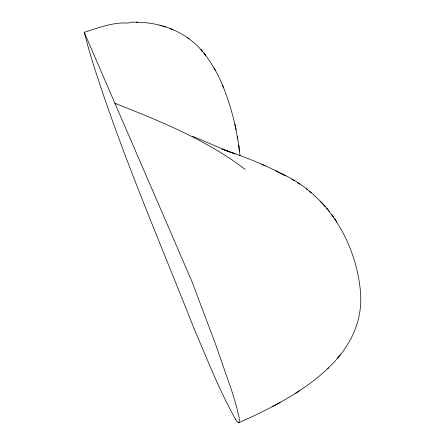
<?xml version="1.0" encoding="UTF-8"?>
<svg xmlns="http://www.w3.org/2000/svg" width="445" height="445" viewBox="0 0 445 445"><rect width="100%" height="100%" fill="white"/><g stroke="black" fill="none" stroke-linecap="round" stroke-linejoin="round"><path stroke-width="0.67" d="M235.466 419.134A105.037 6.408 68.6 0 0 237.613 422.027L238.704 422.75C294.534 397.93 371.247 357.418 359.605 284.427C353.28 238.147 325.651 193.775 282.269 174.078L285.095 175.575C265.036 164.644 243.61 156.584 222.094 149.053M337.393 358.325L340.814 354.142M238.959 422.694C240.205 418.439 237.919 413.75 237.23 409.478A113.998 6.987 68.6 0 0 231.261 389.369L215.508 344.024L191.784 281.145L84.222 32.274C98.567 27.94 113.175 21.883 128.444 23.118M327.793 368.499L328.454 367.882M295.652 393.235L299.746 390.554M280.055 402.497L272.129 406.741M128.833 22.389C154.849 20.676 182.25 29.131 200.105 48.739C219.635 70.488 229.108 99.224 235.527 127.22M136.248 22.25L137.633 22.283M159.911 25.204L161.185 25.549M165.651 26.867L162.653 25.949M230.977 152.29L233.781 153.291M222.022 149.036L223.763 149.681M224.341 149.893L231.645 152.685L225.426 150.21L227.879 151.194M230.477 152.223L235.127 154.059M173.01 29.637L170.051 28.43M226.538 150.655L192.563 136.215M261.805 164.3L265.387 165.874M279.126 172.438L275.883 170.813M280.089 172.994L283.176 174.535M294.546 180.854L291.731 179.19M299.835 184.208L297.171 182.472M187.467 37.775L189.064 38.887M115.934 104.024L114.893 103.246C160.15 121.157 206.258 139.691 245.228 169.445M306.321 188.847L307.256 189.548M309.659 191.517L311.289 192.88M320.417 201.335L325.367 206.664M327.336 208.994L326.597 208.127L329.283 211.286M204.906 54.379L205.801 55.514L203.988 53.211M331.875 214.573L333.628 217.077M337.026 222.138L334.657 218.617M235.466 419.134C219.135 390.12 207.136 358.898 193.964 328.371M214.051 68.035L215.386 70.432M193.914 328.249C158.876 239.365 120.612 151.467 92.043 60.209A254.295 16.543 69 0 1 88.75 49.095L84.222 32.274M222.411 85.045L223.562 87.876M235.433 126.764L238.008 140.592L240.039 155.633M236.123 130.023L234.843 123.966M237.357 136.632L237.691 139.074M238.948 146.783L238.704 144.981L239.538 151.144M202.67 51.631L201.079 49.779L202.67 51.631"/></g></svg>
